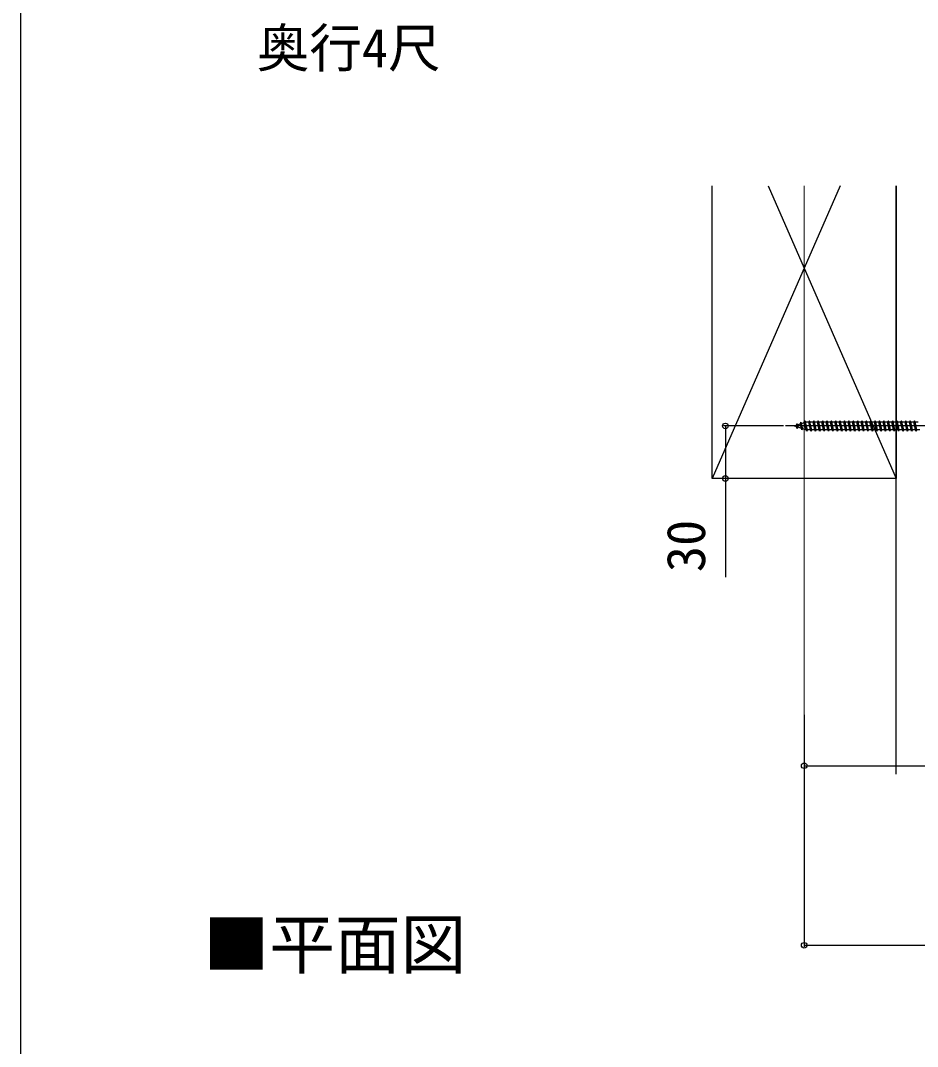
# Model space of a CAD drawing. Units: millimetres, scale not verified. Extents: x -1312 to 1312, y -1957 to 1945.
# Drawn here: x -1312 to -800, y -808 to -222 of the extents above; entities that cross this region are included whole.
import ezdxf
from ezdxf.enums import TextEntityAlignment as Align

# ---------------------------------------------------------------- set-up
doc = ezdxf.new("R2010")
doc.units = ezdxf.units.MM
doc.header["$LTSCALE"] = 10
for name, color, linetype in [('0-2_USER1', 3, 'Continuous'), ('0-5_YKK_13', 4, 'Continuous'), ('0-6_YKK_D', 6, 'Continuous'), ('0-7_YKK_ZWAK', 7, 'Continuous'), ('0-8_YSS_K', 3, 'Continuous')]:
    doc.layers.add(name, color=color, linetype=linetype)
doc.layers.add('0-4_YKK_12', color=2, linetype='Continuous', lineweight=18)
doc.styles.add('ＭＳ ゴシック', font='')
doc.styles.get('ＭＳ ゴシック').set_extended_font_data('MS Gothic')

msp = doc.modelspace()

# ---------------------------------------------------------------- linework, layer by layer
at = {"layer": '0-4_YKK_12'}
msp.add_line((-865, -316.8), (-865, -652.69), dxfattribs=at)
at = {"layer": '0-5_YKK_13'}
for p, q in [((-863.7, -456.8), (-864.45, -450.8)), ((-861.2, -456.8), (-861.95, -450.8)), ((-858.7, -456.8), (-859.45, -450.8)), ((-856.2, -456.8), (-856.95, -450.8)), ((-853.7, -456.8), (-854.45, -450.8)), ((-851.2, -456.8), (-851.95, -450.8)), ((-848.7, -456.8), (-849.45, -450.8)), ((-846.2, -456.8), (-846.95, -450.8)), ((-843.7, -456.8), (-844.45, -450.8)), ((-841.2, -456.8), (-841.95, -450.8)), ((-838.7, -456.8), (-839.45, -450.8)), ((-836.2, -456.8), (-836.95, -450.8)), ((-833.7, -456.8), (-834.45, -450.8)), ((-831.2, -456.8), (-831.95, -450.8)), ((-828.7, -456.8), (-829.45, -450.8)), ((-826.2, -456.8), (-826.95, -450.8)), ((-824.45, -450.8), (-824.95, -451.55)), ((-824.2, -451.55), (-824.45, -450.8)), ((-823.7, -456.8), (-824.45, -450.8)), ((-821.2, -456.8), (-821.95, -450.8)), ((-818.7, -456.8), (-819.45, -450.8)), ((-816.2, -456.8), (-816.95, -450.8)), ((-813.7, -456.8), (-814.45, -450.8)), ((-811.2, -456.8), (-811.95, -450.8)), ((-808.7, -456.8), (-809.45, -450.8)), ((-806.2, -456.8), (-806.95, -450.8)), ((-804.45, -450.8), (-804.95, -451.55)), ((-804.2, -451.55), (-804.45, -450.8)), ((-803.7, -456.8), (-804.45, -450.8)), ((-801.2, -456.8), (-801.95, -450.8)), ((-752.7, -453.8), (-875.74, -453.8)), ((-870.7, -453.8), (-869.54, -453.4)), ((-869.35, -454.27), (-870.7, -453.8)), ((-869.24, -452.51), (-869.54, -453.4)), ((-869.35, -454.27), (-869.54, -453.4)), ((-868.9, -455.22), (-869.35, -454.27)), ((-869.24, -452.51), (-868.84, -453.16)), ((-868.9, -455.22), (-869.24, -452.51)), ((-868.9, -455.22), (-868.53, -454.55)), ((-868.84, -453.16), (-867.22, -452.6)), ((-868.53, -454.55), (-868.84, -453.16)), ((-866.64, -455.2), (-868.53, -454.55)), ((-866.84, -451.68), (-867.22, -452.6)), ((-866.64, -455.2), (-867.22, -452.6)), ((-866.84, -451.68), (-866.52, -452.36)), ((-866.29, -456.12), (-866.84, -451.68)), ((-866.29, -456.12), (-866.64, -455.2)), ((-866.52, -452.36), (-864.89, -451.8)), ((-865.83, -455.48), (-866.52, -452.36)), ((-866.29, -456.12), (-865.83, -455.48)), ((-864.17, -456.05), (-865.83, -455.48)), ((-863.95, -456.05), (-864.95, -451.55)), ((-864.2, -451.56), (-864.17, -451.55)), ((-864.17, -451.55), (-862.45, -451.55)), ((-863.95, -456.05), (-864.17, -456.05)), ((-861.45, -456.05), (-863.2, -456.05)), ((-861.45, -456.05), (-862.45, -451.55)), ((-861.7, -451.55), (-859.95, -451.55)), ((-858.95, -456.05), (-860.7, -456.05)), ((-858.95, -456.05), (-859.95, -451.55)), ((-859.2, -451.55), (-857.45, -451.55)), ((-856.45, -456.05), (-858.2, -456.05)), ((-856.45, -456.05), (-857.45, -451.55)), ((-856.7, -451.55), (-854.95, -451.55)), ((-853.95, -456.05), (-855.7, -456.05)), ((-853.95, -456.05), (-854.95, -451.55)), ((-854.2, -451.55), (-852.45, -451.55)), ((-851.45, -456.05), (-853.2, -456.05)), ((-851.45, -456.05), (-852.45, -451.55)), ((-851.7, -451.55), (-849.95, -451.55)), ((-848.95, -456.05), (-850.7, -456.05)), ((-848.95, -456.05), (-849.95, -451.55)), ((-849.2, -451.55), (-847.45, -451.55)), ((-846.45, -456.05), (-848.2, -456.05)), ((-846.45, -456.05), (-847.45, -451.55)), ((-846.7, -451.55), (-844.95, -451.55)), ((-843.95, -456.05), (-845.7, -456.05)), ((-843.95, -456.05), (-844.95, -451.55)), ((-844.2, -451.55), (-842.45, -451.55)), ((-841.45, -456.05), (-843.2, -456.05)), ((-841.45, -456.05), (-842.45, -451.55)), ((-841.7, -451.55), (-839.95, -451.55)), ((-838.95, -456.05), (-840.7, -456.05)), ((-838.95, -456.05), (-839.95, -451.55)), ((-839.2, -451.55), (-837.45, -451.55)), ((-836.45, -456.05), (-838.2, -456.05)), ((-836.45, -456.05), (-837.45, -451.55)), ((-836.7, -451.55), (-834.95, -451.55)), ((-833.95, -456.05), (-835.7, -456.05)), ((-833.95, -456.05), (-834.95, -451.55)), ((-834.2, -451.55), (-832.45, -451.55)), ((-831.45, -456.05), (-833.2, -456.05)), ((-831.45, -456.05), (-832.45, -451.55)), ((-831.7, -451.55), (-829.95, -451.55)), ((-828.95, -456.05), (-830.7, -456.05)), ((-828.95, -456.05), (-829.95, -451.55)), ((-829.2, -451.55), (-827.45, -451.55)), ((-826.45, -456.05), (-828.2, -456.05)), ((-826.45, -456.05), (-827.45, -451.55)), ((-826.7, -451.55), (-824.95, -451.55)), ((-823.95, -456.05), (-825.7, -456.05)), ((-823.95, -456.05), (-824.95, -451.55)), ((-823.2, -456.05), (-824.2, -451.55)), ((-824.2, -451.55), (-822.45, -451.55)), ((-823.7, -456.8), (-823.95, -456.05)), ((-823.2, -456.05), (-823.7, -456.8)), ((-821.45, -456.05), (-823.2, -456.05)), ((-821.45, -456.05), (-822.45, -451.55)), ((-821.7, -451.55), (-819.95, -451.55)), ((-818.95, -456.05), (-820.7, -456.05)), ((-818.95, -456.05), (-819.95, -451.55)), ((-819.2, -451.55), (-817.45, -451.55)), ((-816.45, -456.05), (-818.2, -456.05)), ((-816.45, -456.05), (-817.45, -451.55)), ((-816.7, -451.55), (-814.95, -451.55)), ((-813.95, -456.05), (-815.7, -456.05)), ((-813.95, -456.05), (-814.95, -451.55)), ((-814.2, -451.55), (-812.45, -451.55)), ((-811.45, -456.05), (-813.2, -456.05)), ((-811.45, -456.05), (-812.45, -451.55)), ((-811.7, -451.55), (-809.95, -451.55)), ((-808.95, -456.05), (-810.7, -456.05)), ((-808.95, -456.05), (-809.95, -451.55)), ((-809.2, -451.55), (-807.45, -451.55)), ((-806.45, -456.05), (-808.2, -456.05)), ((-806.45, -456.05), (-807.45, -451.55)), ((-806.7, -451.55), (-804.95, -451.55)), ((-803.95, -456.05), (-805.7, -456.05)), ((-803.95, -456.05), (-804.95, -451.55)), ((-803.2, -456.05), (-804.2, -451.55)), ((-804.2, -451.55), (-802.45, -451.55)), ((-803.7, -456.8), (-803.95, -456.05)), ((-803.2, -456.05), (-803.7, -456.8)), ((-801.45, -456.05), (-803.2, -456.05)), ((-801.45, -456.05), (-802.45, -451.55)), ((-801.7, -451.55), (-799.95, -451.55)), ((-798.95, -456.05), (-800.7, -456.05))]:
    msp.add_line(p, q, dxfattribs=at)
for points in [[(-863.2, -456.05), (-864.2, -451.55), (-864.45, -450.8), (-864.95, -451.55)], [(-860.7, -456.05), (-861.7, -451.55), (-861.95, -450.8), (-862.45, -451.55)], [(-858.2, -456.05), (-859.2, -451.55), (-859.45, -450.8), (-859.95, -451.55)], [(-855.7, -456.05), (-856.7, -451.55), (-856.95, -450.8), (-857.45, -451.55)], [(-853.2, -456.05), (-854.2, -451.55), (-854.45, -450.8), (-854.95, -451.55)], [(-850.7, -456.05), (-851.7, -451.55), (-851.95, -450.8), (-852.45, -451.55)], [(-848.2, -456.05), (-849.2, -451.55), (-849.45, -450.8), (-849.95, -451.55)], [(-845.7, -456.05), (-846.7, -451.55), (-846.95, -450.8), (-847.45, -451.55)], [(-843.2, -456.05), (-844.2, -451.55), (-844.45, -450.8), (-844.95, -451.55)], [(-840.7, -456.05), (-841.7, -451.55), (-841.95, -450.8), (-842.45, -451.55)], [(-838.2, -456.05), (-839.2, -451.55), (-839.45, -450.8), (-839.95, -451.55)], [(-835.7, -456.05), (-836.7, -451.55), (-836.95, -450.8), (-837.45, -451.55)], [(-833.2, -456.05), (-834.2, -451.55), (-834.45, -450.8), (-834.95, -451.55)], [(-830.7, -456.05), (-831.7, -451.55), (-831.95, -450.8), (-832.45, -451.55)], [(-828.2, -456.05), (-829.2, -451.55), (-829.45, -450.8), (-829.95, -451.55)], [(-825.7, -456.05), (-826.7, -451.55), (-826.95, -450.8), (-827.45, -451.55)], [(-820.7, -456.05), (-821.7, -451.55), (-821.95, -450.8), (-822.45, -451.55)], [(-818.2, -456.05), (-819.2, -451.55), (-819.45, -450.8), (-819.95, -451.55)], [(-815.7, -456.05), (-816.7, -451.55), (-816.95, -450.8), (-817.45, -451.55)], [(-813.2, -456.05), (-814.2, -451.55), (-814.45, -450.8), (-814.95, -451.55)], [(-810.7, -456.05), (-811.7, -451.55), (-811.95, -450.8), (-812.45, -451.55)], [(-808.2, -456.05), (-809.2, -451.55), (-809.45, -450.8), (-809.95, -451.55)], [(-805.7, -456.05), (-806.7, -451.55), (-806.95, -450.8), (-807.45, -451.55)], [(-800.7, -456.05), (-801.7, -451.55), (-801.95, -450.8), (-802.45, -451.55)], [(-863.2, -456.05), (-863.7, -456.8), (-863.95, -456.05)], [(-860.7, -456.05), (-861.2, -456.8), (-861.45, -456.05)], [(-858.2, -456.05), (-858.7, -456.8), (-858.95, -456.05)], [(-855.7, -456.05), (-856.2, -456.8), (-856.45, -456.05)], [(-853.2, -456.05), (-853.7, -456.8), (-853.95, -456.05)], [(-850.7, -456.05), (-851.2, -456.8), (-851.45, -456.05)], [(-848.2, -456.05), (-848.7, -456.8), (-848.95, -456.05)], [(-845.7, -456.05), (-846.2, -456.8), (-846.45, -456.05)], [(-843.2, -456.05), (-843.7, -456.8), (-843.95, -456.05)], [(-840.7, -456.05), (-841.2, -456.8), (-841.45, -456.05)], [(-838.2, -456.05), (-838.7, -456.8), (-838.95, -456.05)], [(-835.7, -456.05), (-836.2, -456.8), (-836.45, -456.05)], [(-833.2, -456.05), (-833.7, -456.8), (-833.95, -456.05)], [(-830.7, -456.05), (-831.2, -456.8), (-831.45, -456.05)], [(-828.2, -456.05), (-828.7, -456.8), (-828.95, -456.05)], [(-825.7, -456.05), (-826.2, -456.8), (-826.45, -456.05)], [(-820.7, -456.05), (-821.2, -456.8), (-821.45, -456.05)], [(-818.2, -456.05), (-818.7, -456.8), (-818.95, -456.05)], [(-815.7, -456.05), (-816.2, -456.8), (-816.45, -456.05)], [(-813.2, -456.05), (-813.7, -456.8), (-813.95, -456.05)], [(-810.7, -456.05), (-811.2, -456.8), (-811.45, -456.05)], [(-808.2, -456.05), (-808.7, -456.8), (-808.95, -456.05)], [(-805.7, -456.05), (-806.2, -456.8), (-806.45, -456.05)], [(-800.7, -456.05), (-801.2, -456.8), (-801.45, -456.05)]]:
    msp.add_lwpolyline(points, dxfattribs=at)
at = {"layer": '0-6_YKK_D'}
for p, q in [((-876.74, -453.8), (-911, -453.8)), ((-866, -483.8), (-911, -483.8)), ((-865, -618.8), (-865, -648.8)), ((-865, -638.8), (-865, -751.3)), ((-865, -647.8), (-733.5, -647.8)), ((-865, -750.3), (586.5, -750.3))]:
    msp.add_line(p, q, dxfattribs=at)
msp.add_lwpolyline([(-910, -453.8), (-910, -483.8), (-910, -540.06)], dxfattribs=at)
for centre in [(-910, -453.8), (-910, -483.8), (-865, -647.8), (-865, -750.3)]:
    msp.add_circle(centre, 1.59, dxfattribs=at)
at = {"layer": '0-7_YKK_ZWAK'}
msp.add_line((-1312.5, 1868.2), (-1312.5, -1956.8), dxfattribs=at)
at = {"layer": '0-8_YSS_K'}
for p, q in [((-844.44, -316.8), (-917.5, -483.8)), ((-885.56, -316.8), (-812.5, -483.8))]:
    msp.add_line(p, q, dxfattribs=at)
msp.add_lwpolyline([(-812.5, -652.69), (-812.5, -316.8), (-812.5, -483.8), (-917.5, -483.8), (-917.5, -316.8)], dxfattribs=at)

# ---------------------------------------------------------------- texts
at = {"layer": '0-2_USER1', "style": 'ＭＳ ゴシック'}
for s, height, p in [('奥行4尺', 21.99, (-1177.56, -255.6)), ('■平面図', 27.49, (-1208, -771.8))]:
    msp.add_text(s, height=height, dxfattribs=at).set_placement(p, align=Align.BOTTOM_LEFT)
at = {"layer": '0-6_YKK_D', "style": 'ＭＳ ゴシック'}
msp.add_text('30', height=21.99, rotation=90, dxfattribs=at).set_placement((-915, -537.28), align=Align.BOTTOM_LEFT)

doc.saveas('drawing.dxf')
